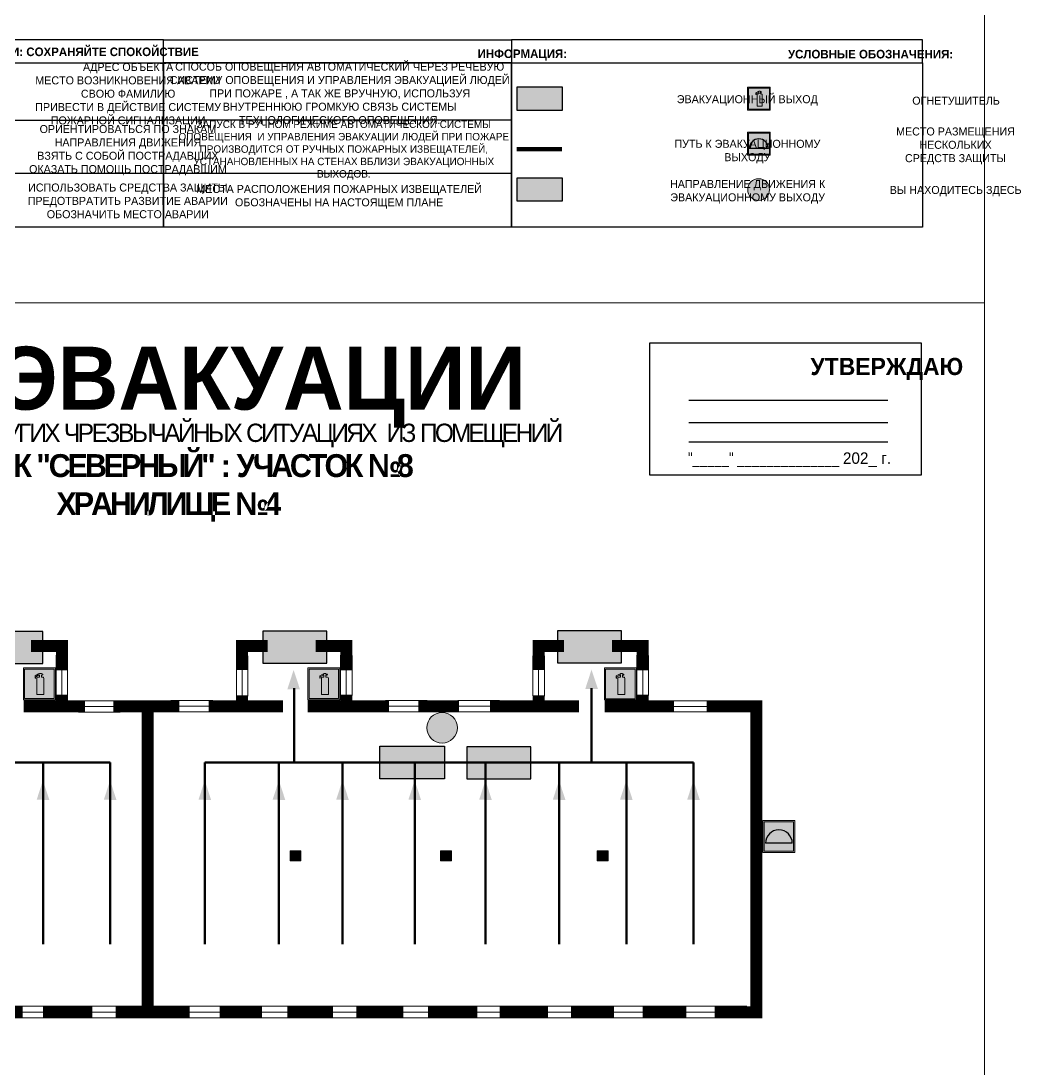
# Model space of a CAD drawing. Header units: millimetres. Extents: x 13114 to 67229, y 22859 to 38520.
# Drawn here: x 17981.1 to 18330.9, y 36076.3 to 36442.8 of the extents above; entities that cross this region are included whole.
import ezdxf

# ---------------------------------------------------------------- set-up
doc = ezdxf.new("R2010")
doc.units = ezdxf.units.MM
doc.layers.add('План_Штампы', color=7, linetype='Continuous')
doc.styles.add('обычный', font='arial.ttf')

# ---------------------------------------------------------------- blocks, each defined once
blk = doc.blocks.new('A$C7B4425F7')
at = {"true_color": 0xffffff}
blk.add_hatch(color=7, dxfattribs=at).paths.add_polyline_path([(0, 0), (-16, 0), (-16, -8), (0, -8)])
h = blk.add_hatch(color=126)
h.paths.add_polyline_path([(-0.2, -0.2), (-15.8, -0.2), (-15.8, -7.8), (-0.2, -7.8)])
h.paths.add_polyline_path([(-11.76, -2.03), (-11.76, -3.66), (-11.17, -3.66, -0.568275), (-11.17, -6.18), (-12.58, -6.18), (-12.58, -2.03)], flags=16)
h.paths.add_polyline_path([(-13.33, -4.12, -0.495768), (-13.59, -6.18), (-15.03, -6.18), (-15.03, -2.03), (-13.59, -2.03, -0.487973)], flags=16)
h.paths.add_polyline_path([(-10.25, -2.03), (-9.48, -2.03), (-9.48, -6.18), (-10.25, -6.18)], flags=16)
h.paths.add_polyline_path([(-13.84, -3.69), (-14.24, -3.69), (-14.24, -3.03), (-13.9, -3.03, -0.692621)], flags=0)
h.paths.add_polyline_path([(-9.15, -2.03), (-8.4, -2.03), (-8.04, -3.07), (-7.68, -2.03), (-6.93, -2.03), (-7.64, -4.1), (-6.93, -6.18), (-7.68, -6.18), (-8.04, -5.14), (-8.4, -6.18), (-9.15, -6.18), (-8.44, -4.1)], flags=16)
h.paths.add_polyline_path([(-11.76, -4.46), (-11.42, -4.46, -0.692621), (-11.36, -5.12), (-11.76, -5.12)], flags=0)
h.paths.add_polyline_path([(-13.9, -5.2), (-14.24, -5.2), (-14.24, -4.55), (-13.84, -4.55, -0.708038)], flags=0)
edge = h.paths.add_edge_path(flags=16)
edge.add_ellipse((-5.51, -4.08), major_axis=(0, 2.05), ratio=0.586184, start_angle=0, end_angle=360)
edge = h.paths.add_edge_path(flags=0)
edge.add_ellipse((-5.51, -4.08), major_axis=(0, 1.14), ratio=0.454828, start_angle=0, end_angle=360)
h.paths.add_polyline_path([(-4.13, -4.96, 0.377264), (-3.48, -4.52, 0.0555), (-3.16, -2.03), (-1.66, -2.03), (-1.66, -4.96), (-0.96, -4.96), (-0.96, -7.01), (-1.75, -7.01), (-1.75, -6.18), (-3.3, -6.18), (-3.3, -7.02), (-4.13, -7.02)], flags=16)
h.paths.add_polyline_path([(-2.73, -2.91), (-2.28, -2.91), (-2.28, -4.96), (-3.05, -4.96, 0.079136)], flags=0)
at = {"color": 126}
blk.add_lwpolyline([(-16, -8), (0, -8), (0, 0), (-16, 0)], close=True, dxfattribs=at)
blk = doc.blocks.new('A$C32E8229D')
at = {"true_color": 0xffffff}
blk.add_hatch(color=7, dxfattribs=at).paths.add_polyline_path([(0, 0), (0, -8), (16, -8), (16, 0)])
h = blk.add_hatch(color=126)
h.paths.add_polyline_path([(0.2, -0.2), (15.8, -0.2), (15.8, -7.8), (0.2, -7.8)])
h.paths.add_polyline_path([(13.49, -2.05), (12.08, -2.05), (11.37, -2.63, 0.162397), (11.29, -2.84), (11.29, -3.63), (10.35, -3.63), (10.35, -4.05), (11.68, -4.05), (11.68, -3.48), (12.26, -4.28), (11.29, -5.1), (11.29, -6.78), (11.85, -6.78), (11.85, -5.44), (12.8, -4.64), (12.8, -5.94), (14.46, -5.94), (14.46, -5.39), (13.45, -5.39), (13.45, -3.97), (12.46, -2.59), (13.15, -2.59), (13.69, -3.34), (14.18, -3)], flags=16)
h.paths.add_polyline_path([(10.74, -1.82, 1), (11.8, -1.82, 1)], flags=16)
h.paths.add_polyline_path([(9.39, -3.59), (5.99, -3.59), (6.56, -3.03), (5.91, -3.03), (5.1, -3.83), (5.91, -4.64), (6.56, -4.64), (5.99, -4.09), (9.39, -4.09)], flags=16)
h.paths.add_polyline_path([(4.29, -1.08), (1.72, -1.08), (1.72, -6.6), (4.29, -6.6)], flags=16)
at = {"color": 126}
blk.add_lwpolyline([(16, -8), (0, -8), (0, 0), (16, 0)], close=True, dxfattribs=at)
blk = doc.blocks.new('A$C7B8C2D5B')
at = {"lineweight": 0}
h = blk.add_hatch(color=5, dxfattribs=at)
h.dxf.hatch_style = 1
h.paths.add_polyline_path([(1.4, -3.02, 1), (-2.11, -3.02, 1)])
at = {"color": 5, "lineweight": 0}
blk.add_circle((-0.36, -3.02), 1.75, dxfattribs=at)
blk = doc.blocks.new('A$C3AD82952')
at = {"true_color": 0xf5f5ff}
h = blk.add_hatch(color=7, dxfattribs=at)
h.dxf.hatch_style = 1
h.paths.add_polyline_path([(8.21, 8.73, 0.414214), (7.89, 9.05), (7.22, 9.05), (7.22, 9.92), (7.59, 9.92, 1), (7.57, 10.36), (7.22, 10.36), (7.22, 10.6), (6.43, 10.6), (6.43, 10.36), (6.01, 10.36), (4.74, 9.59), (4.74, 8.69), (4.98, 8.73), (4.98, 9.26), (6.12, 9.91), (6.43, 9.91), (6.43, 9.05), (5.76, 9.05, 0.414214), (5.44, 8.73), (5.44, 2.2), (8.21, 2.2)], flags=0)
h.paths.add_polyline_path([(12.8, 12.8), (0, 12.8), (0, 0), (12.8, 0)])
h.paths.add_polyline_path([(0.51, 12.29), (12.29, 12.29), (12.29, 0.51), (0.51, 0.51)], flags=16)
h.paths.add_polyline_path([(4.74, 9.59), (6.01, 10.36), (6.43, 10.36), (6.43, 10.6), (7.22, 10.6), (7.22, 10.36), (7.59, 10.36, -0.94586), (7.59, 9.92), (7.22, 9.92), (7.22, 9.05), (7.89, 9.05, -0.414214), (8.21, 8.73), (8.21, 2.2), (5.44, 2.2), (5.44, 8.73, -0.414214), (5.76, 9.05), (6.43, 9.05), (6.43, 9.91), (6.12, 9.91), (4.98, 9.26), (4.98, 8.73), (4.74, 8.69)], flags=0)
h = blk.add_hatch(color=242)
h.dxf.hatch_style = 1
h.paths.add_polyline_path([(12.29, 12.29), (0.51, 12.29), (0.51, 0.51), (12.29, 0.51)])
h.paths.add_polyline_path([(4.74, 8.69), (4.74, 9.59), (6.01, 10.36), (6.43, 10.36), (6.43, 10.6), (7.22, 10.6), (7.22, 10.36), (7.59, 10.36, -0.94586), (7.59, 9.92), (7.22, 9.92), (7.22, 9.05), (7.89, 9.05, -0.414214), (8.21, 8.73), (8.21, 2.2), (5.44, 2.2), (5.44, 8.73, -0.414214), (5.76, 9.05), (6.43, 9.05), (6.43, 9.91), (6.12, 9.91), (4.98, 9.26), (4.98, 8.73)], flags=16)
h = blk.add_hatch(color=7, dxfattribs=at)
h.dxf.hatch_style = 1
h.paths.add_polyline_path([(8.21, 8.73, 0.414214), (7.89, 9.05), (7.22, 9.05), (7.22, 9.92), (7.59, 9.92, 1), (7.57, 10.36), (7.22, 10.36), (7.22, 10.6), (6.43, 10.6), (6.43, 10.36), (6.01, 10.36), (4.74, 9.59), (4.74, 8.69), (4.98, 8.73), (4.98, 9.26), (6.12, 9.91), (6.43, 9.91), (6.43, 9.05), (5.76, 9.05, 0.414214), (5.44, 8.73), (5.44, 2.2), (8.21, 2.2)])
at = {"color": 242, "lineweight": 5}
for p, q in [((0, 0), (0, 12.8)), ((0, 12.8), (12.8, 12.8)), ((12.8, 0), (12.8, 12.8)), ((6.01, 10.36), (4.74, 9.59)), ((4.74, 9.59), (4.74, 8.69)), ((4.74, 8.69), (4.98, 8.73)), ((4.98, 9.26), (6.12, 9.91)), ((4.98, 8.73), (4.98, 9.26)), ((5.44, 2.2), (5.44, 8.73)), ((5.76, 9.05), (6.43, 9.05)), ((6.01, 10.36), (6.43, 10.36)), ((6.12, 9.91), (6.43, 9.91)), ((7.22, 10.6), (6.43, 10.6)), ((6.43, 10.6), (6.43, 10.36)), ((6.43, 9.91), (6.43, 9.05)), ((7.22, 10.36), (7.22, 10.6)), ((7.59, 10.36), (7.22, 10.36)), ((7.22, 9.05), (7.22, 9.92)), ((7.59, 9.92), (7.22, 9.92)), ((7.89, 9.05), (7.22, 9.05)), ((8.21, 2.2), (8.21, 8.73)), ((0, 0), (12.8, 0)), ((5.44, 2.2), (8.21, 2.2))]:
    blk.add_line(p, q, dxfattribs=at)
blk.add_lwpolyline([(0.51, 12.29), (12.29, 12.29), (12.29, 0.51), (0.51, 0.51)], close=True, dxfattribs=at)
for centre, radius, start, end in [((5.76, 8.73), 0.32, 90, 180), ((7.58, 10.14), 0.223, 273.1875, 86.8125), ((7.89, 8.73), 0.32, 0, 90)]:
    blk.add_arc(centre, radius, start, end, dxfattribs=at)
blk = doc.blocks.new('A$C1E1F2D43')
at = {"true_color": 0xffffff}
blk.add_hatch(color=7, dxfattribs=at).paths.add_polyline_path([(8, 0), (0, 0), (0, -8), (8, -8)])
h = blk.add_hatch(color=242)
h.paths.add_polyline_path([(0.32, -0.32), (0.32, -7.68), (7.68, -7.68), (7.68, -0.32)])
h.paths.add_polyline_path([(7.35, -5.71), (0.65, -5.71, -1)], flags=16)
at = {"color": 242, "lineweight": 5}
for p, q in [((0, 0), (8, 0)), ((0, -8), (0, 0)), ((0, 0), (8, 0)), ((8, -8), (8, 0)), ((0, -8), (8, -8))]:
    blk.add_line(p, q, dxfattribs=at)
at = {"color": 242}
blk.add_line((7.35, -5.71), (0.65, -5.71), dxfattribs=at)
at = {"color": 242, "lineweight": 5}
blk.add_lwpolyline([(0.32, -0.32), (7.68, -0.32), (7.68, -7.68), (0.32, -7.68)], close=True, dxfattribs=at)
at = {"color": 242}
blk.add_arc((4, -5.71), 3.35, 0, 180, dxfattribs=at)

msp = doc.modelspace()

# ---------------------------------------------------------------- hatches: boundary and pattern name
at = {"lineweight": 0}
h = msp.add_hatch(color=256, dxfattribs=at)
h.dxf.hatch_style = 1
h.paths.add_polyline_path([(18078.96, 36149.05), (18078.96, 36152.55), (18075.21, 36152.55), (18075.21, 36149.05)])
h = msp.add_hatch(color=256, dxfattribs=at)
h.dxf.hatch_style = 1
h.paths.add_polyline_path([(18131.63, 36149.05), (18131.63, 36152.55), (18127.88, 36152.55), (18127.88, 36149.05)])
h = msp.add_hatch(color=256, dxfattribs=at)
h.dxf.hatch_style = 1
h.paths.add_polyline_path([(18186.44, 36149.05), (18186.44, 36152.55), (18182.69, 36152.55), (18182.69, 36149.05)])

# ---------------------------------------------------------------- linework, layer by layer
at = {"color": 5, "lineweight": 0}
for points in [[(17718.06, 36344.27), (18318.06, 36344.27), (18318.06, 36739.27), (17718.06, 36739.27)], [(17718.06, 35949.27), (18318.06, 35949.27), (18318.06, 36344.27), (17718.06, 36344.27)]]:
    msp.add_lwpolyline(points, close=True, dxfattribs=at)
for points in [[(17887.19, 36428.13), (18030.95, 36428.13), (18030.95, 36436.19), (17887.19, 36436.19)], [(18030.95, 36436.19), (18152.67, 36436.19), (18152.67, 36370.74), (18030.95, 36370.74)], [(18030.95, 36436.19), (18152.67, 36436.19), (18152.67, 36428.13), (18030.95, 36428.13)], [(18152.67, 36428.13), (18296.44, 36428.13), (18296.44, 36436.19), (18152.67, 36436.19)], [(17887.19, 36428.13), (18030.95, 36428.13), (18030.95, 36370.74), (17887.19, 36370.74)], [(18030.95, 36428.13), (18152.67, 36428.13), (18152.67, 36408.14), (18030.95, 36408.14)], [(18152.67, 36428.13), (18296.44, 36428.13), (18296.44, 36370.74), (18152.67, 36370.74)], [(18152.67, 36408.14), (18030.95, 36408.14), (18030.95, 36389.56), (18152.67, 36389.56)], [(18201, 36330.24), (18296, 36330.24), (18296, 36284.03), (18201, 36284.03)]]:
    msp.add_lwpolyline(points, close=True)
for points in [[(17945.6, 36408.14), (17887.19, 36408.14), (18030.95, 36408.14)], [(17945.6, 36389.56), (17887.19, 36389.56), (18030.95, 36389.56)], [(18214.75, 36310.19), (18284.28, 36310.19)], [(18214.75, 36302.43), (18284.28, 36302.43)], [(18214.75, 36295.64), (18284.28, 36295.64)]]:
    msp.add_lwpolyline(points)
at = {"color": 126, "lineweight": 80, "true_color": 0x008754, "const_width": 1.5}
msp.add_lwpolyline([(18170.33, 36397.94), (18154.53, 36397.94)], dxfattribs=at)
at = {"lineweight": 100, "const_width": 4.2}
for points in [[(17984.64, 36224.2), (17995.41, 36224.2), (17995.41, 36215.67)], [(18058.46, 36215.87), (18058.46, 36224.2), (18067.38, 36224.2)], [(18084.14, 36224.2), (18094.91, 36224.2), (18094.91, 36215.67)], [(18162.14, 36215.87), (18162.14, 36224.2), (18171.07, 36224.2)], [(18187.82, 36224.2), (18198.59, 36224.2), (18198.59, 36215.67)], [(17995.41, 36207.2), (17995.41, 36203.18)], [(18058.46, 36203.18), (18058.46, 36207.01)], [(18094.91, 36207.2), (18094.91, 36203.18)], [(18162.14, 36203.18), (18162.14, 36207.01)], [(18198.59, 36207.2), (18198.59, 36203.18)], [(18003.53, 36203.18), (17982.04, 36203.18)], [(18036.55, 36203.18), (18013.37, 36203.18)], [(18072.78, 36203.18), (18046.7, 36203.18)], [(18109.88, 36203.18), (18081.38, 36203.18)], [(18134.32, 36203.18), (18120.04, 36203.18)], [(18176.31, 36203.18), (18145.12, 36203.18)], [(18209.56, 36203.18), (18185.24, 36203.18)], [(18223.76, 36096.17), (18238.36, 36096.17), (18238.36, 36203.18), (18220.99, 36203.18)], [(17966.74, 36096.17), (17981.65, 36096.17)], [(17988.81, 36096.17), (18006.04, 36096.17)], [(18014.17, 36096.17), (18040.11, 36096.17)], [(18050.59, 36096.17), (18065.36, 36096.17)], [(18074.29, 36096.17), (18090.22, 36096.17)], [(18098.37, 36096.17), (18114.88, 36096.17)], [(18123.43, 36096.17), (18140.72, 36096.17)], [(18148.49, 36096.17), (18165.38, 36096.17)], [(18173.54, 36096.17), (18188.5, 36096.17)], [(18198.6, 36096.17), (18213.84, 36096.17)]]:
    msp.add_lwpolyline(points, dxfattribs=at)
at = {"lineweight": 0}
for points in [[(17993.36, 36206.96), (17993.36, 36220.98)], [(17995.37, 36207.17), (17995.37, 36221.18)], [(17997.41, 36206.89), (17997.41, 36220.9)], [(18056.45, 36206.8), (18056.45, 36220.82)], [(18058.46, 36207.01), (18058.46, 36221.02)], [(18060.5, 36206.73), (18060.5, 36220.74)], [(18092.87, 36206.96), (18092.87, 36220.98)], [(18094.87, 36207.17), (18094.87, 36221.18)], [(18096.91, 36206.89), (18096.91, 36220.9)], [(18160.14, 36206.8), (18160.14, 36220.82)], [(18162.14, 36207.01), (18162.14, 36221.02)], [(18164.18, 36206.73), (18164.18, 36220.74)], [(18196.55, 36206.96), (18196.55, 36220.98)], [(18198.56, 36207.17), (18198.56, 36221.18)], [(18200.59, 36206.89), (18200.59, 36220.9)], [(18001.47, 36205.07), (18016.08, 36205.07)], [(18001.65, 36203.08), (18016.27, 36203.08)], [(18033.57, 36205.13), (18048.19, 36205.13)], [(18033.76, 36203.15), (18048.38, 36203.15)], [(18108.61, 36205.16), (18123.23, 36205.16)], [(18108.8, 36203.18), (18123.42, 36203.18)], [(18133.87, 36205.18), (18148.48, 36205.18)], [(18134.05, 36203.2), (18148.67, 36203.2)], [(18207.9, 36205.1), (18222.51, 36205.1)], [(18208.08, 36203.12), (18222.7, 36203.12)], [(18001.22, 36201.14), (18015.84, 36201.14)], [(18033.33, 36201.2), (18047.95, 36201.2)], [(18108.37, 36201.23), (18122.99, 36201.23)], [(18133.63, 36201.25), (18148.24, 36201.25)], [(18207.66, 36201.17), (18222.27, 36201.17)], [(17822.35, 36096.17), (18235.14, 36096.17)], [(17822.43, 36098.23), (18234.93, 36098.23)], [(17822.65, 36094.21), (18234.7, 36094.21)]]:
    msp.add_lwpolyline(points, dxfattribs=at)
at = {"color": 126, "lineweight": 100, "true_color": 0x008754}
for points in [[(18076.62, 36209.47), (18076.62, 36183.46), (18045.42, 36183.46)], [(18180.61, 36183.46), (18180.61, 36209.47)], [(17872.59, 36183.46), (18012.31, 36183.46)], [(17988.82, 36119.91), (17988.82, 36183.46)], [(18012.31, 36119.91), (18012.31, 36183.46)], [(18045.42, 36119.91), (18045.42, 36183.46)], [(18071.35, 36119.91), (18071.35, 36183.46)], [(18076.62, 36183.46), (18216.33, 36183.46)], [(18093.58, 36119.91), (18093.58, 36183.46)], [(18118.84, 36119.91), (18118.84, 36183.46)], [(18143.59, 36119.91), (18143.59, 36183.46)], [(18169.35, 36119.91), (18169.35, 36183.46)], [(18192.84, 36119.91), (18192.84, 36183.46)], [(18216.33, 36119.91), (18216.33, 36183.46)]]:
    msp.add_lwpolyline(points, dxfattribs=at)
at = {"lineweight": 0, "const_width": 4.2}
msp.add_lwpolyline([(18025.45, 36096.17), (18025.45, 36203.18)], dxfattribs=at)
at = {"lineweight": 0}
for points in [[(18075.21, 36149.05), (18078.96, 36149.05), (18078.96, 36152.55), (18075.21, 36152.55)], [(18127.88, 36149.05), (18131.63, 36149.05), (18131.63, 36152.55), (18127.88, 36152.55)], [(18182.69, 36149.05), (18186.44, 36149.05), (18186.44, 36152.55), (18182.69, 36152.55)]]:
    msp.add_lwpolyline(points, close=True, dxfattribs=at)
at = {"layer": 'План_Штампы', "color": 126, "true_color": 0x008754}
for points in [[(18078.69, 36209.07), (18074.27, 36209.08), (18076.47, 36215.86)], [(18182.89, 36209.19), (18178.47, 36209.2), (18180.66, 36215.99)], [(17991.01, 36170.43), (17986.59, 36170.44), (17988.78, 36177.22)], [(18014.5, 36170.43), (18010.08, 36170.44), (18012.27, 36177.22)], [(18047.61, 36170.43), (18043.19, 36170.44), (18045.38, 36177.22)], [(18073.54, 36170.43), (18069.12, 36170.44), (18071.31, 36177.22)], [(18095.77, 36170.43), (18091.35, 36170.44), (18093.54, 36177.22)], [(18121.03, 36170.43), (18116.61, 36170.44), (18118.8, 36177.22)], [(18145.78, 36170.43), (18141.36, 36170.44), (18143.55, 36177.22)], [(18171.54, 36170.43), (18167.12, 36170.44), (18169.31, 36177.22)], [(18195.03, 36170.43), (18190.61, 36170.44), (18192.8, 36177.22)], [(18218.53, 36170.43), (18214.1, 36170.44), (18216.3, 36177.22)]]:
    msp.add_solid(points, dxfattribs=at)

# ---------------------------------------------------------------- block references
for name, p, xscale, yscale, zscale in [('A$C3AD82952', (18235.19, 36411.65), 0.625, 0.625, 0.625), ('A$C7B8C2D5B', (18239.9, 36390.41), 2.177419353276491, 2.177419353276491, 2.177419353276491), ('A$C3AD82952', (17981.93, 36205.39), 0.875, 0.875, 0.875), ('A$C3AD82952', (18081.43, 36205.37), 0.875, 0.875, 0.875), ('A$C3AD82952', (18185.15, 36205.36), 0.875, 0.875, 0.875), ('A$C7B8C2D5B', (18129.5, 36204.84), 3.048387094587087, 3.048387094587087, 3.048387094587087)]:
    msp.add_blockref(name, p, dxfattribs=dict(xscale=xscale, yscale=yscale, zscale=zscale))
at = {"color": 1}
msp.add_blockref('A$C1E1F2D43', (18235.19, 36403.94), dxfattribs=at)
at = {"color": 1, "xscale": 1.4, "yscale": 1.4, "zscale": 1.4}
msp.add_blockref('A$C1E1F2D43', (18240.59, 36163.23), dxfattribs=at)
at = {"layer": 'План_Штампы'}
msp.add_blockref('A$C7B4425F7', (18170.53, 36419.65), dxfattribs=at)
at = {"layer": 'План_Штампы', "color": 126, "true_color": 0x008754, "xscale": -1}
msp.add_blockref('A$C32E8229D', (18170.53, 36387.89), dxfattribs=at)
at = {"layer": 'План_Штампы', "xscale": 1.4, "yscale": 1.4, "zscale": 1.4}
for p in [(17988.7, 36229.35), (18088.05, 36229.46), (18191.18, 36229.53)]:
    msp.add_blockref('A$C7B4425F7', p, dxfattribs=at)
at = {"layer": 'План_Штампы', "color": 126, "true_color": 0x008754, "xscale": 1.4175152427744, "yscale": 1.4175152427744, "zscale": 1.4175152427744, "rotation": 359.9978653237145}
msp.add_blockref('A$C32E8229D', (18106.59, 36189.16), dxfattribs=at)
at = {"layer": 'План_Штампы', "color": 126, "true_color": 0x008754, "xscale": -1.4, "yscale": 1.4, "zscale": 1.4}
msp.add_blockref('A$C32E8229D', (18159.49, 36189.02), dxfattribs=at)

# ---------------------------------------------------------------- texts
at = {"lineweight": 0, "style": 'обычный'}
for s, insert, char_height, width, attachment_point in [('{\\fProxima Nova Rg|b1|i0|c204|p2;ДЕЙСТВИЯ ПРИ АВАРИИ: СОХРАНЯЙТЕ СПОКОЙСТВИЕ\\H1.6644x; }', (17986.8, 36431.59), 3, 175.1736, 5), ('{\\fProxima Nova Rg|b1|i0|c204|p2;ИНФОРМАЦИЯ:\\H1.1997x; }', (18156.47, 36430.92), 3, 175.1736, 5), ('{\\fProxima Nova Rg|b1|i0|c204|p2;УСЛОВНЫЕ ОБОЗНАЧЕНИЯ:\\H1.1997x; }', (18278.26, 36431.19), 3, 175.1736, 5), ('{\\fProxima Nova Rg|b0|i0|c204|p2;СПОСОБ ОПОВЕЩЕНИЯ АВТОМАТИЧЕСКИЙ ЧЕРЕЗ РЕЧЕВУЮ СИСТЕМУ ОПОВЕЩЕНИЯ И УПРАВЛЕНИЯ ЭВАКУАЦИЕЙ ЛЮДЕЙ ПРИ ПОЖАРЕ , А ТАК ЖЕ ВРУЧНУЮ, ИСПОЛЬЗУЯ ВНУТРЕННЮЮ ГРОМКУЮ СВЯЗЬ СИСТЕМЫ ТЕХНОЛОГИЧЕСКОГО ОПОВЕЩЕНИЯ.}', (18092.58, 36417.09), 2.8, 118.5618, 5), ('\\pi-8.4,l8.4,t8.4;{\\fProxima Nova Rg|b0|i0|c204|p2;АДРЕС ОБЪЕКТА\\PМЕСТО ВОЗНИКНОВЕНИЯ АВАРИИ\\PСВОЮ ФАМИЛИЮ\\PПРИВЕСТИ В ДЕЙСТВИЕ СИСТЕМУ \\PПОЖАРНОЙ СИГНАЛИЗАЦИИ}', (18018.58, 36416.97), 2.8, 126.6484, 5), ('\\pi-8.4,l8.4,t8.4;{\\fProxima Nova Rg|b0|i0|c204|p2;ЭВАКУАЦИОННЫЙ ВЫХОД\\H1.6404x; }', (18235.16, 36415.05), 2.8, 126.6484, 5), ('\\pi-8.4,l8.4,t8.4;{\\fProxima Nova Rg|b0|i0|c204|p2;ОГНЕТУШИТЕЛЬ\\H1.1997x; }', (18308.16, 36414.92), 2.8, 126.6484, 5), ('{\\fProxima Nova Rg|b0|i0|c204|p2;\\P\\pt7.8;ЗАПУСК В РУЧНОМ РЕЖИМЕ АВТОМАТИЧЕСКОЙ СИСТЕМЫ ОПОВЕЩЕНИЯ  И УПРАВЛЕНИЯ ЭВАКУАЦИИ ЛЮДЕЙ ПРИ ПОЖАРЕ ПРОИЗВОДИТСЯ ОТ РУЧНЫХ ПОЖАРНЫХ ИЗВЕЩАТЕЛЕЙ, УСТАНАНОВЛЕННЫХ НА СТЕНАХ ВБЛИЗИ ЭВАКУАЦИОННЫХ ВЫХОДОВ. }', (18094.02, 36399.81), 2.6, 121.7868, 5), ('\\pi-8.4,l8.4,t8.4;{\\fProxima Nova Rg|b0|i0|c204|p2;ОРИЕНТИРОВАТЬСЯ ПО ЗНАКАМ \\PНАПРАВЛЕНИЯ ДВИЖЕНИЯ\\PВЗЯТЬ С СОБОЙ ПОСТРАДАВШИХ\\PОКАЗАТЬ ПОМОЩЬ ПОСТРАДАВШИМ}', (18018.51, 36397.61), 2.8, 126.6484, 5), ('\\pi-8.4,l8.4,t8.4;{\\fProxima Nova Rg|b0|i0|c204|p2;МЕСТО РАЗМЕЩЕНИЯ \\PНЕСКОЛЬКИХ \\PСРЕДСТВ ЗАЩИТЫ}', (18307.96, 36399.1), 2.8, 126.6484, 5), ('\\pi-8.4,l8.4,t8.4;{\\fProxima Nova Rg|b0|i0|c204|p2;ПУТЬ К ЭВАКУАЦИОННОМУ \\PВЫХОДУ }', (18235.17, 36397.11), 2.8, 126.6484, 5), ('\\pi-8.4,l8.4,t8.4;{\\fProxima Nova Rg|b0|i0|c204|p2;ИСПОЛЬЗОВАТЬ СРЕДСТВА ЗАЩИТЫ \\PПРЕДОТВРАТИТЬ РАЗВИТИЕ АВАРИИ\\PОБОЗНАЧИТЬ МЕСТО АВАРИИ}', (18018.46, 36379.88), 2.8, 126.6484, 5), ('\\pt8.4;{\\fProxima Nova Rg|b0|i0|c204|p2;\\PМЕСТА РАСПОЛОЖЕНИЯ ПОЖАРНЫХ ИЗВЕЩАТЕЛЕЙ ОБОЗНАЧЕНЫ НА НАСТОЯЩЕМ ПЛАНЕ}', (18092.38, 36383.66), 2.8, 118.5618, 5), ('\\pi-8.4,l8.4,t8.4;{\\fProxima Nova Rg|b0|i0|c204|p2;НАПРАВЛЕНИЕ ДВИЖЕНИЯ К \\PЭВАКУАЦИОННОМУ ВЫХОДУ}', (18235.26, 36383.07), 2.8, 126.6484, 5), ('\\pi-8.4,l8.4,t8.4;{\\fProxima Nova Rg|b0|i0|c204|p2;ВЫ НАХОДИТЕСЬ ЗДЕСЬ\\H1.1997x; }', (18308.02, 36383.31), 2.8, 126.6484, 5), ('{\\fProxima Nova Rg|b1|i0|c204|p2;ПЛАН ЭВАКУАЦИИ}', (17880.56, 36328.9), 22, 493.8901, 1), ('\\pi-18,l18,t18;{\\fProxima Nova Rg|b1|i0|c204|p2;УТВЕРЖДАЮ\\H1.1997x; }', (18283.94, 36321.12), 6, 126.6484, 5), ('{\\fArial Narrow|b0|i0|c204|p34;"_____" ______________ \\fProxima Nova Rg|b0|i0|c204|p2;202_ г. }', (18249.9, 36289.36), 4, 78.6503, 5)]:
    msp.add_mtext(s, dxfattribs=dict(at, insert=insert, char_height=char_height, width=width, attachment_point=attachment_point))
at = {"color": 0, "lineweight": 0, "insert": (18032.36, 36295.5), "char_height": 8, "width": 449.2158, "attachment_point": 5, "style": 'обычный'}
msp.add_mtext('{\\fArial Black|b1|i0|c204|p34;\\H2x;\\T0.85;  \\fArial Narrow|b0|i0|c204|p34;\\H0.8x;\\W0.9;\\P\\fProxima Nova Rg|b0|i0|c204|p2;\\H0.5x;\\W1;\\C256;ПРИ ПОЖАРЕ  ИЛИ ДРУГИХ ЧРЕЗВЫЧАЙНЫХ СИТУАЦИЯХ  ИЗ ПОМЕЩЕНИЙ \\fProxima Nova Rg|b1|i0|c204|p2;\\H1.25x;\\PРУДНИК "СЕВЕРНЫЙ" : УЧАСТОК №8\\PХРАНИЛИЩЕ №4}', dxfattribs=at)

doc.saveas('drawing.dxf')
